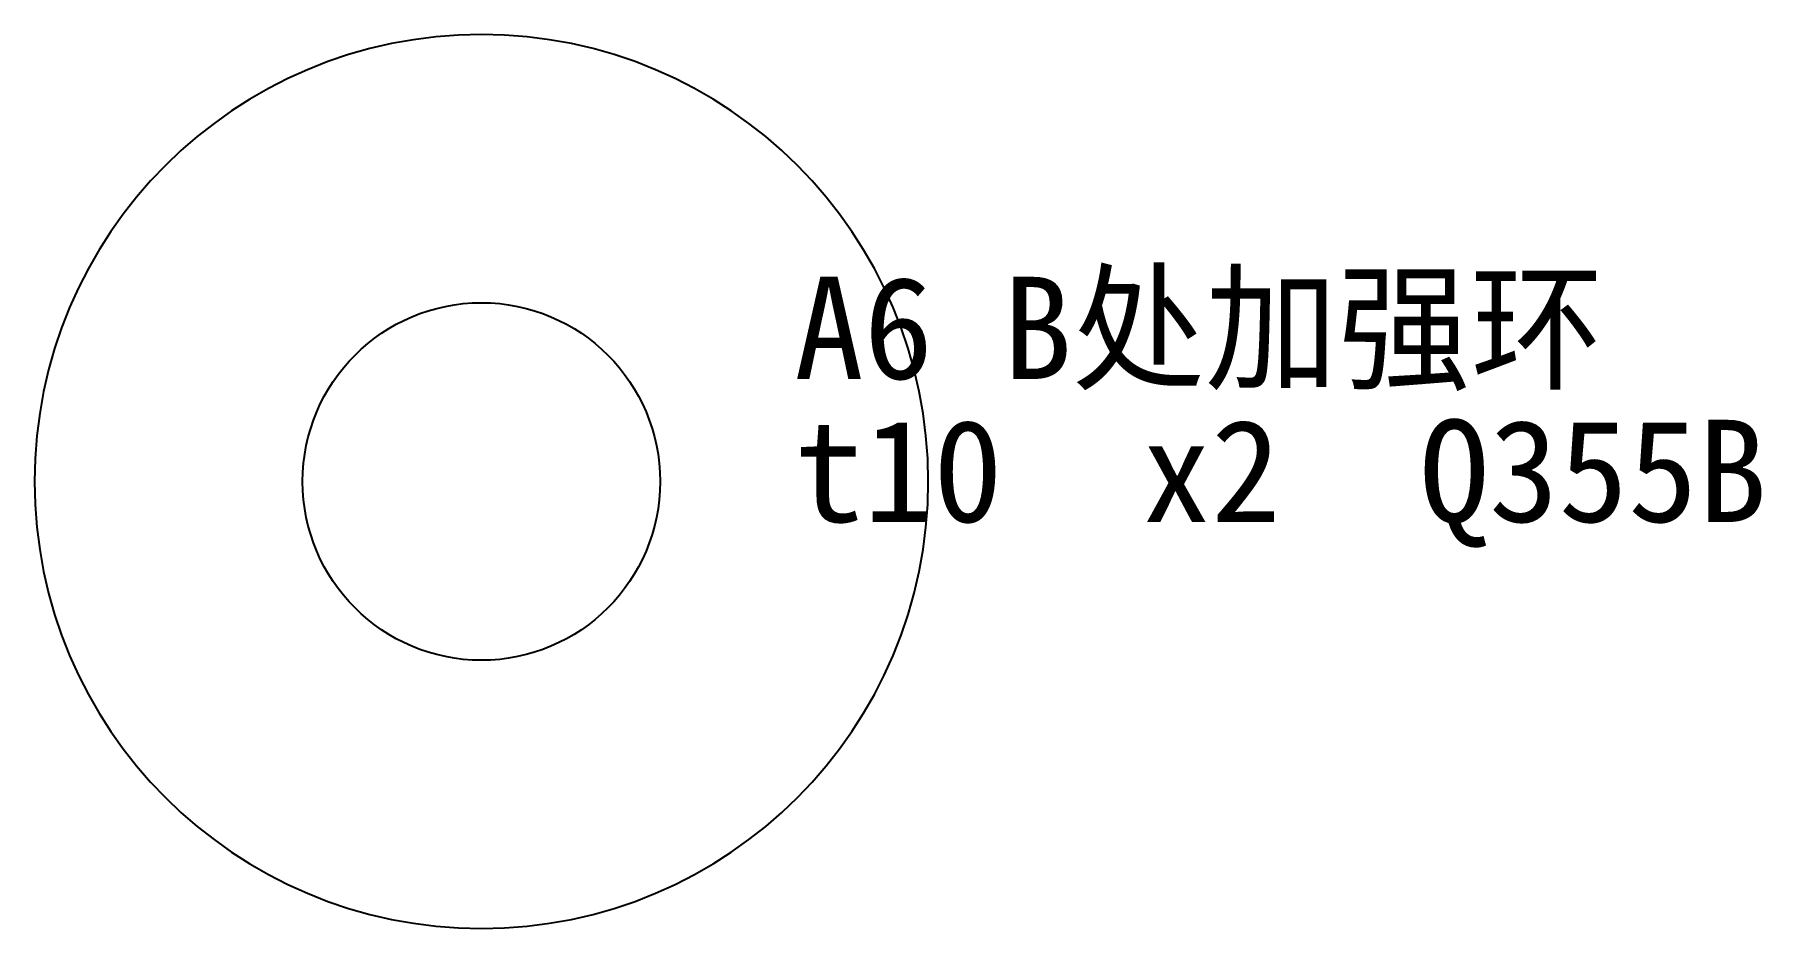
# Model space of a CAD drawing. Header units: millimetres. Extents: x -325 to -190, y 35 to 105.
import ezdxf

# ---------------------------------------------------------------- set-up
doc = ezdxf.new("R2010")
doc.units = ezdxf.units.MM
doc.layers.add('CUT', color=7, linetype='Continuous')
doc.layers.add('MARK', color=3, linetype='Continuous')

msp = doc.modelspace()

# ---------------------------------------------------------------- linework, layer by layer
at = {"layer": 'CUT'}
msp.add_lwpolyline([(-325, 70, 1), (-255, 70, 1)], format="xyb", close=True, dxfattribs=at)
msp.add_circle((-290, 70), 14, dxfattribs=at)

# ---------------------------------------------------------------- texts
at = {"layer": 'MARK'}
for s, p in [('A6 B处加强环', (-265.5, 78.03)), ('t10  x2  Q355B', (-265.5, 66.83))]:
    msp.add_text(s, height=8, dxfattribs=at).set_placement(p)

doc.saveas('drawing.dxf')
